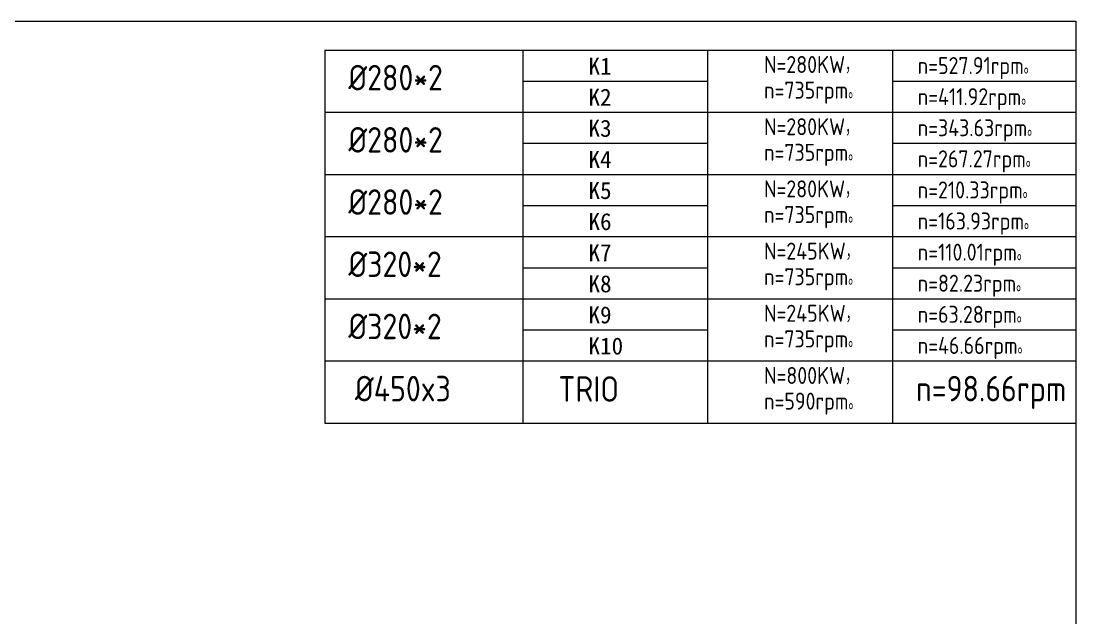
# Model space of a CAD drawing. Header units: millimetres. Extents: x 1526 to 31626, y -4643 to 9189.
# Drawn here: x 30385 to 31626, y 2163 to 2865 of the extents above; entities that cross this region are included whole.
import ezdxf

# ---------------------------------------------------------------- set-up
doc = ezdxf.new("R2010")
doc.units = ezdxf.units.MM
doc.styles.add('工程字', font='gbenor.shx', dxfattribs={"bigfont": 'gbcbig.shx'})

msp = doc.modelspace()

# ---------------------------------------------------------------- linework, layer by layer
at = {"lineweight": 13}
for p, q in [((30742.32482, 2830.97876), (31626.47761, 2830.97876)), ((30742.32482, 2830.97876), (30742.32482, 2391.89396)), ((30975.5963, 2830.97876), (30975.5963, 2391.89396)), ((31193.03696, 2830.97876), (31193.03696, 2391.89396)), ((31410.47761, 2830.97876), (31410.47761, 2391.89396)), ((30742.32482, 2757.79796), (31626.47761, 2757.79796)), ((30742.32482, 2684.61716), (31626.47761, 2684.61716)), ((30742.32482, 2611.43636), (31626.47761, 2611.43636)), ((30742.32482, 2538.25556), (31626.47761, 2538.25556)), ((30742.32482, 2465.07476), (31626.47761, 2465.07476)), ((30742.32482, 2391.89396), (31626.47761, 2391.89396))]:
    msp.add_line(p, q, dxfattribs=at)
at = {"color": 0, "lineweight": 13}
for p, q in [((30975.5963, 2794.38836), (31193.03696, 2794.38836)), ((31410.47761, 2794.38836), (31626.47761, 2794.38836)), ((30975.5963, 2721.20756), (31193.03696, 2721.20756)), ((31410.47761, 2721.20756), (31626.47761, 2721.20756)), ((30975.5963, 2648.02676), (31193.03696, 2648.02676)), ((31410.47761, 2648.02676), (31626.47761, 2648.02676)), ((30975.5963, 2574.84596), (31193.03696, 2574.84596)), ((31410.47761, 2574.84596), (31626.47761, 2574.84596)), ((30975.5963, 2501.66516), (31193.03696, 2501.66516)), ((31410.47761, 2501.66516), (31626.47761, 2501.66516))]:
    msp.add_line(p, q, dxfattribs=at)
at = {"lineweight": 13}
msp.add_lwpolyline([(28374.49255, 2864.98897), (31626.47761, 2864.98897), (31626.47761, 763.88539), (28374.49255, 763.88539)], close=True, dxfattribs=at)

# ---------------------------------------------------------------- texts
at = {"color": 0, "lineweight": 13, "attachment_point": 1, "style": '工程字'}
for s, insert, char_height, width in [('{\\fSimSun|b0|i0|c134|p2;\\C4;K1}', (31052.78749, 2822.02685), 20, 233.1805187), ('{\\H1.333x;\\C4;N=280KW，}', (31259.45606, 2823.91403), 15, 233.1805187), ('{\\C4;n=527.91rpm。}', (31440.30632, 2822.67036), 20, 233.1805187), ('{\\H2x;\\C4;%%C280*2}', (30770.21609, 2813.44978), 15, 184.8138658), ('{\\C4;n=735rpm。}', (31259.45606, 2793.72945), 20, 233.1805187), ('{\\fSimSun|b0|i0|c134|p2;\\C4;K2}', (31052.78749, 2785.43645), 20, 233.1805187), ('{\\C4;n=411.92rpm。}', (31440.30632, 2786.07996), 20, 233.1805187), ('{\\fSimSun|b0|i0|c134|p2;\\C4;K3}', (31052.78749, 2748.84605), 20, 233.1805187), ('{\\H1.333x;\\C4;N=280KW，}', (31259.45606, 2750.73323), 15, 233.1805187), ('{\\C4;n=343.63rpm。}', (31440.30632, 2749.48956), 20, 233.1805187), ('{\\H2x;\\C4;%%C280*2}', (30770.21609, 2740.26898), 15, 184.8138658), ('{\\C4;n=735rpm。}', (31259.45606, 2720.54865), 20, 233.1805187), ('{\\fSimSun|b0|i0|c134|p2;\\C4;K4}', (31052.78749, 2712.25565), 20, 233.1805187), ('{\\C4;n=267.27rpm。}', (31440.30632, 2712.89916), 20, 233.1805187), ('{\\fSimSun|b0|i0|c134|p2;\\C4;K5}', (31052.78749, 2675.66525), 20, 233.1805187), ('{\\H1.333x;\\C4;N=280KW，}', (31259.45606, 2677.55243), 15, 233.1805187), ('{\\C4;n=210.33rpm。}', (31440.30632, 2676.30876), 20, 233.1805187), ('{\\H2x;\\C4;%%C280*2}', (30770.21609, 2667.08818), 15, 184.8138658), ('{\\C4;n=735rpm。}', (31259.45606, 2647.36785), 20, 233.1805187), ('{\\fSimSun|b0|i0|c134|p2;\\C4;K6}', (31052.78749, 2639.07485), 20, 233.1805187), ('{\\C4;n=163.93rpm。}', (31440.30632, 2639.71836), 20, 233.1805187), ('{\\fSimSun|b0|i0|c134|p2;\\C4;K7}', (31052.78749, 2602.48445), 20, 233.1805187), ('{\\H1.333x;\\C4;N=245KW，}', (31259.45606, 2604.37163), 15, 233.1805187), ('{\\C4;n=110.01rpm。}', (31440.30632, 2603.12796), 20, 233.1805187), ('{\\H2x;\\C4;%%C320*2}', (30770.21609, 2593.90738), 15, 184.8138658), ('{\\C4;n=735rpm。}', (31259.45606, 2574.18705), 20, 233.1805187), ('{\\fSimSun|b0|i0|c134|p2;\\C4;K8}', (31052.78749, 2565.89405), 20, 233.1805187), ('{\\C4;n=82.23rpm。}', (31440.30632, 2566.53756), 20, 233.1805187), ('{\\H2x;\\C4;%%C320*2}', (30770.21609, 2520.72658), 15, 184.8138658), ('{\\fSimSun|b0|i0|c134|p2;\\H0.9998x;\\C4;K9\\C256;}', (31052.78749, 2529.30365), 20, 233.1805187), ('{\\H1.333x;\\C4;N=245KW，}', (31259.45606, 2531.19083), 15, 233.1805187), ('{\\C4;n=63.28rpm。}', (31440.30632, 2529.94716), 20, 233.1805187), ('{\\C4;n=735rpm。}', (31259.45606, 2501.00625), 20, 233.1805187), ('{\\fSimSun|b0|i0|c134|p2;\\C4;K10}', (31052.78749, 2492.71325), 20, 233.1805187), ('{\\C4;n=46.66rpm。}', (31440.30632, 2493.35676), 20, 233.1805187), ('{\\H2x;\\C4;%%C450x3 }', (30777.95828, 2447.54578), 15, 184.8138658), ('{\\H2x;\\C4;TRIO}', (31017.26216, 2447.10438), 15, 155.2084529), ('{\\H1.333x;\\C4;N=800KW，}', (31259.45606, 2458.01003), 15, 233.1805187), ('{\\H2x;\\C4;n=98.66rpm}', (31438.36889, 2447.54578), 15, 184.8138658), ('{\\H0.9998x;\\C4;n=590rpm。}', (31259.45606, 2427.82545), 20, 233.1805187)]:
    msp.add_mtext(s, dxfattribs=dict(at, insert=insert, char_height=char_height, width=width))

doc.saveas('drawing.dxf')
